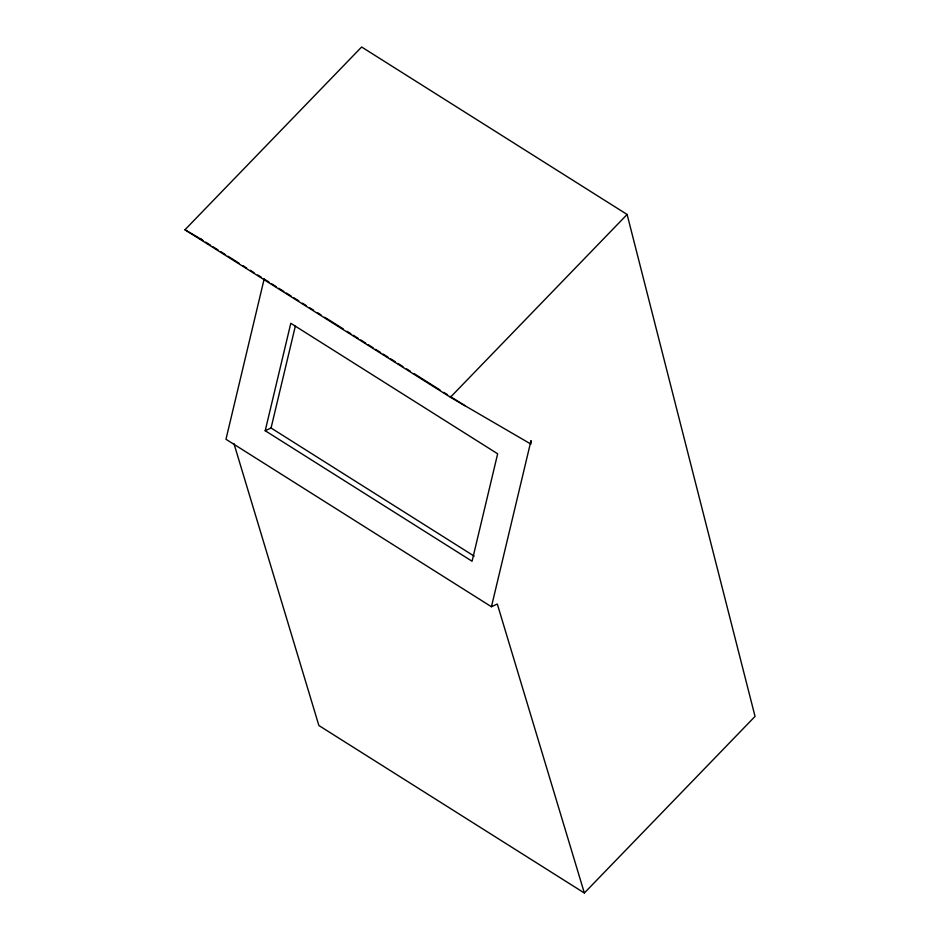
<?xml version="1.0" encoding="UTF-8"?>
<svg xmlns="http://www.w3.org/2000/svg" width="940" height="940" viewBox="0 0 940 940"><rect width="100%" height="100%" fill="white"/><g stroke="black" fill="none" stroke-linecap="round" stroke-linejoin="round"><path stroke-width="1.41" d="M264.14 279.086L225.976 439.274L491.444 606.746L497.307 604.02L584.351 893L755.043 716.409L627.109 214.473L361.63 47L184.957 229.783L450.424 397.256L530.9 444.079L531.029 440.602L491.444 606.746M265.209 430.731L290.801 323.301L497.66 453.797L472.068 561.227L265.209 430.731L271.061 428.005L295.313 326.227M450.424 397.256L627.109 214.473M184.957 229.783L198.258 237.526M201.983 239.688L199.468 238.231L203.181 240.581M205.672 242.144L210.63 245.27M213.11 246.832L218.068 249.97M220.547 251.532L225.518 254.658M227.997 256.232L239.16 263.271M242.884 265.62L246.609 267.971M250.322 270.321L254.047 272.659M257.772 275.009L261.485 277.359M263.976 278.921L268.934 282.059M271.413 283.622L276.372 286.747M278.863 288.31L283.821 291.447M286.3 293.01L291.259 296.135M293.738 297.71L298.709 300.835M302.433 303.185L306.146 305.535M309.871 307.873L313.596 310.224M317.309 312.573L321.034 314.923M324.758 317.274L343.37 329.012M347.083 331.362L350.808 333.7M353.287 335.274L358.246 338.4M360.737 339.963L365.695 343.1M368.174 344.663L373.133 347.788M375.624 349.351L380.582 352.488M383.062 354.051L388.02 357.177M390.5 358.751L395.47 361.877M397.949 363.439L402.907 366.577M406.632 368.915L410.357 371.265M414.07 373.615L440.132 390.053M443.845 392.403L447.569 394.741M450.048 396.316L464.936 405.704M271.061 428.005L474.207 556.163M584.351 893L318.883 725.527L233.942 443.562"/></g></svg>
